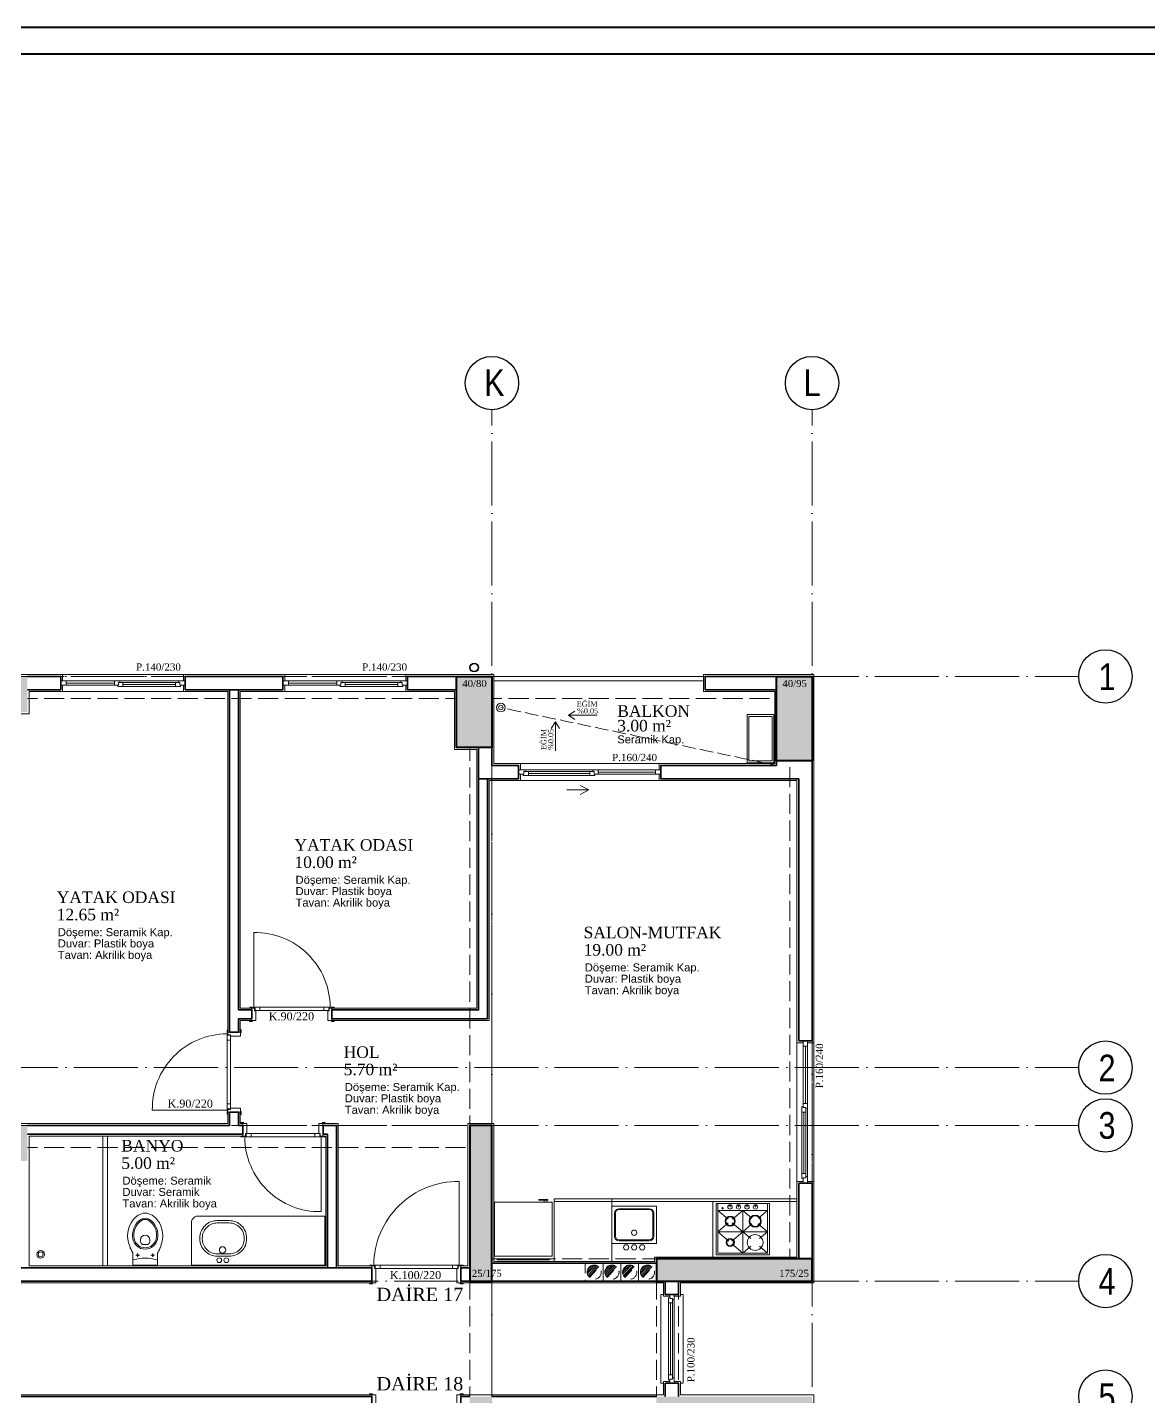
# Model space of a CAD drawing. Header units: millimetres. Extents: x 11587 to 81192, y -36083 to -25300.
# Drawn here: x 35299 to 36560, y -26840 to -25300 of the extents above; entities that cross this region are included whole.
import ezdxf

# ---------------------------------------------------------------- set-up
doc = ezdxf.new("R2010")
doc.units = ezdxf.units.MM
doc.linetypes.add('AKS', pattern=[30, 24, -3, 0, -3])
doc.linetypes.add('IZDUSUM1', pattern=[20, 7.5, -5, 7.5, 0])
for name, color, linetype, lineweight in [('rtm-aks balon', 20, 'Continuous', 25), ('rtm-aks balon yazı', 7, 'Continuous', 20), ('rtm-aks yeni', 7, 'AKS', 20), ('rtm-antet-02', 140, 'Continuous', 40), ('rtm-cam', 141, 'Continuous', 9), ('rtm-duv tugla', 22, 'Continuous', 35), ('rtm-izdusum-üst ince', 8, 'IZDUSUM1', 5), ('rtm-kapı-ahsap', 35, 'Continuous', 13), ('rtm-mhl-yazı-adı', 150, 'Continuous', 30), ('rtm-mhl-yazı-m2', 7, 'Continuous', 20), ('rtm-mhl-yazı-malzeme', 253, 'Continuous', 13), ('rtm-pen-ahsap', 35, 'Continuous', 13), ('rtm-plan katmanı-04', 33, 'Continuous', 25), ('rtm-plan katmanı-05', 205, 'Continuous', 20), ('rtm-plan katmanı-07', 135, 'Continuous', 9), ('rtm-sembol ok', 7, 'Continuous', 20), ('rtm-sıva', 252, 'Continuous', 15), ('rtm-tarama-betonarme', 51, 'Continuous', 15), ('rtm-tas_betonarme', 50, 'Continuous', 40), ('rtm-tefris vitrifiye', 9, 'Continuous', 9)]:
    doc.layers.add(name, color=color, linetype=linetype, lineweight=lineweight)
doc.styles.add('AKSYAZI', font='ARIALN.TTF')
doc.styles.add('ARIAL', font='times.ttf')
doc.styles.get("Standard").update_dxf_attribs({"font": 'arial.ttf'})
doc.styles.add('VAZ-OLCU', font='times.ttf', dxfattribs={"height": 60})

# ---------------------------------------------------------------- blocks, each defined once
blk = doc.blocks.new('K-100')
at = {"layer": 'rtm-kapı-ahsap'}
for p, q in [((-34308.1, -13702.2), (-34307, -13702.2)), ((-34308.1, -13705.4), (-34308.1, -13702.2)), ((-34307, -13705.4), (-34308.1, -13705.4)), ((-34307, -13702.2), (-34307, -13705.4)), ((-34307, -13709.3), (-34307, -13704.8)), ((-34288, -13704.8), (-34307, -13704.8)), ((-34288, -13702.3), (-34288, -13705.4)), ((-34287, -13702.3), (-34288, -13702.3)), ((-34288, -13704.8), (-34288, -13707.8)), ((-34288, -13705.4), (-34287, -13705.4)), ((-34287, -13705.4), (-34287, -13702.3)), ((-34291, -13709.3), (-34307, -13709.3)), ((-34288, -13707.8), (-34291, -13707.8)), ((-34291, -13707.8), (-34291, -13709.3)), ((-34290.8, -13801.3), (-34290.8, -13708.3)), ((-34290.8, -13708.3), (-34287.9, -13708.3)), ((-34287, -13713.9), (-34290.8, -13713.9)), ((-34288, -13706.8), (-34287, -13706.8)), ((-34287.9, -13708.3), (-34287.9, -13706.8)), ((-34287, -13706.8), (-34287, -13802.8)), ((-34287, -13795.6), (-34290.8, -13795.6)), ((-34307, -13804.2), (-34308.1, -13804.2)), ((-34308.1, -13804.2), (-34308.1, -13807.3)), ((-34308.1, -13807.3), (-34307, -13807.3)), ((-34307, -13800.3), (-34307, -13804.8)), ((-34291, -13800.3), (-34307, -13800.3)), ((-34307, -13807.3), (-34307, -13804.2)), ((-34288, -13804.8), (-34307, -13804.8)), ((-34291, -13801.8), (-34291, -13800.3)), ((-34288, -13801.8), (-34291, -13801.8)), ((-34290.8, -13801.3), (-34287.9, -13801.3)), ((-34288, -13804.8), (-34288, -13801.8)), ((-34288, -13802.8), (-34287, -13802.8)), ((-34288, -13807.3), (-34288, -13804.2)), ((-34288, -13804.2), (-34287, -13804.2)), ((-34287, -13807.3), (-34288, -13807.3)), ((-34287.9, -13801.3), (-34287.9, -13802.8)), ((-34193, -13802.8), (-34287, -13802.8)), ((-34287, -13804.2), (-34287, -13807.3))]:
    blk.add_line(p, q, dxfattribs=at)
at = {"layer": 'rtm-kapı-ahsap', "const_width": 0.392}
blk.add_lwpolyline([(-34287.4, -13803.7, -1), (-34287.4, -13803.1, -1)], format="xyb", close=True, dxfattribs=at)
at = {"layer": 'rtm-kapı-ahsap'}
blk.add_arc((-34287.9, -13801.7), 94.9, 359.3332, 89.4605, dxfattribs=at)
blk = doc.blocks.new('rty')
at = {"layer": 'rtm-kapı-ahsap'}
for p, q in [((-58244.9, -62700.3), (-58243.8, -62700.3)), ((-58244.9, -62703.4), (-58244.9, -62700.3)), ((-58243.8, -62703.4), (-58244.9, -62703.4)), ((-58243.8, -62700.3), (-58243.8, -62703.4)), ((-58243.8, -62707.4), (-58243.8, -62702.9)), ((-58229.8, -62702.9), (-58243.8, -62702.9)), ((-58232.8, -62707.4), (-58243.8, -62707.4)), ((-58232.8, -62705.9), (-58232.8, -62707.4)), ((-58229.8, -62705.9), (-58232.8, -62705.9)), ((-58232.6, -62706.4), (-58232.6, -62789.4)), ((-58232.6, -62706.4), (-58229.7, -62706.4)), ((-58229.8, -62700.4), (-58229.8, -62703.4)), ((-58228.8, -62700.4), (-58229.8, -62700.4)), ((-58229.8, -62702.9), (-58229.8, -62705.9)), ((-58229.8, -62703.4), (-58228.8, -62703.4)), ((-58229.8, -62704.9), (-58228.8, -62704.9)), ((-58229.7, -62706.4), (-58229.7, -62704.9)), ((-58228.8, -62703.4), (-58228.8, -62700.4)), ((-58228.8, -62790.9), (-58228.8, -62704.9)), ((-58144.8, -62704.9), (-58228.8, -62704.9)), ((-58228.8, -62712), (-58232.6, -62712)), ((-58228.8, -62783.7), (-58232.6, -62783.7)), ((-58243.8, -62792.3), (-58244.9, -62792.3)), ((-58244.9, -62792.3), (-58244.9, -62795.4)), ((-58244.9, -62795.4), (-58243.8, -62795.4)), ((-58243.8, -62788.4), (-58243.8, -62792.9)), ((-58232.8, -62788.4), (-58243.8, -62788.4)), ((-58243.8, -62795.4), (-58243.8, -62792.3)), ((-58229.8, -62792.9), (-58243.8, -62792.9)), ((-58232.8, -62789.9), (-58232.8, -62788.4)), ((-58229.8, -62789.9), (-58232.8, -62789.9)), ((-58232.6, -62789.4), (-58229.7, -62789.4)), ((-58229.8, -62792.9), (-58229.8, -62789.9)), ((-58229.8, -62790.9), (-58228.8, -62790.9)), ((-58229.8, -62795.4), (-58229.8, -62792.3)), ((-58229.8, -62792.3), (-58228.8, -62792.3)), ((-58228.8, -62795.4), (-58229.8, -62795.4)), ((-58229.7, -62789.4), (-58229.7, -62790.9)), ((-58228.8, -62792.3), (-58228.8, -62795.4))]:
    blk.add_line(p, q, dxfattribs=at)
at = {"layer": 'rtm-kapı-ahsap', "const_width": 0.392}
blk.add_lwpolyline([(-58229.2, -62703.9, 1), (-58229.2, -62704.5, 1)], format="xyb", close=True, dxfattribs=at)
at = {"layer": 'rtm-kapı-ahsap'}
blk.add_arc((-58229.1, -62706.6), 84.3, 270.2011, 1.1472, dxfattribs=at)

msp = doc.modelspace()

# ---------------------------------------------------------------- hatches: boundary and pattern name
at = {"layer": 'rtm-izdusum-üst ince', "ltscale": 1.5}
h = msp.add_hatch(dxfattribs=at)
h.set_pattern_fill('ANSI31', color=256, scale=0.5, angle=180, style=0)
h.set_pattern_definition([(225, (36380.9866, -26689.5514), (1.122532, -1.122532), [])])
edge = h.paths.add_edge_path()
edge.add_arc((35936.59, -26699.55), 8, 47.23741, 227.23741, ccw=False)
edge.add_line((35942.03, -26693.68), (35931.16, -26705.42))
h = msp.add_hatch(dxfattribs=at)
h.set_pattern_fill('ANSI31', color=256, scale=0.5, angle=180, style=0)
h.set_pattern_definition([(225, (36400.9866, -26689.5514), (1.122532, -1.122532), [])])
edge = h.paths.add_edge_path()
edge.add_arc((35956.59, -26699.55), 8, 47.23741, 227.23741, ccw=False)
edge.add_line((35962.03, -26693.68), (35951.16, -26705.42))
h = msp.add_hatch(dxfattribs=at)
h.set_pattern_fill('ANSI31', color=256, scale=0.5, angle=180, style=0)
h.set_pattern_definition([(225, (36420.9866, -26689.5514), (1.122532, -1.122532), [])])
edge = h.paths.add_edge_path()
edge.add_arc((35976.59, -26699.55), 8, 47.23741, 227.23741, ccw=False)
edge.add_line((35982.03, -26693.68), (35971.16, -26705.42))
h = msp.add_hatch(dxfattribs=at)
h.set_pattern_fill('ANSI31', color=256, scale=0.5, angle=180, style=0)
h.set_pattern_definition([(225, (36440.9866, -26689.5514), (1.122532, -1.122532), [])])
edge = h.paths.add_edge_path()
edge.add_arc((35996.59, -26699.55), 8, 47.23741, 227.23741, ccw=False)
edge.add_line((36002.03, -26693.68), (35991.16, -26705.42))
at = {"layer": 'rtm-tarama-betonarme'}
h = msp.add_hatch(dxfattribs=at)
h.set_pattern_fill('ANSI33', color=256, scale=2, style=0)
h.set_pattern_definition([(45, (21039.519, -4888.525), (-8.980256, 8.980256), []), (45, (21048.499, -4888.525), (-8.980256, 8.980256), [6.35, -3.175])])
h.paths.add_polyline_path([(34324.09, -27439.55), (34364.09, -27439.55), (34364.09, -27519.55), (34324.09, -27519.55)])
h.paths.add_polyline_path([(33911.59, -27479.55), (33991.59, -27479.55), (33991.59, -27519.55), (33911.59, -27519.55)])
h.paths.add_polyline_path([(34324.09, -26944.55), (34364.09, -26944.55), (34364.09, -27024.55), (34324.09, -27024.55)])
h.paths.add_polyline_path([(33961.59, -26944.55), (33996.59, -26944.55), (33996.59, -27024.55), (33961.59, -27024.55)])
h.paths.add_polyline_path([(33961.59, -26524.55), (33996.59, -26524.55), (33996.59, -26604.55), (33961.59, -26604.55)])
h.paths.add_polyline_path([(34324.09, -26524.55), (34364.09, -26524.55), (34364.09, -26604.55), (34324.09, -26604.55)])
h.paths.add_polyline_path([(34324.09, -26029.55), (34364.09, -26029.55), (34364.09, -26109.55), (34324.09, -26109.55)])
h.paths.add_polyline_path([(33911.59, -26029.55), (33991.59, -26029.55), (33991.59, -26069.55), (33911.59, -26069.55)])
h.paths.add_polyline_path([(34726.59, -26524.55), (34691.59, -26524.55), (34691.59, -26604.55), (34726.59, -26604.55)])
h.paths.add_polyline_path([(34726.59, -26944.55), (34691.59, -26944.55), (34691.59, -27024.55), (34726.59, -27024.55)])
h.paths.add_polyline_path([(34776.59, -27479.55), (34696.59, -27479.55), (34696.59, -27519.55), (34776.59, -27519.55)])
h.paths.add_polyline_path([(35299.09, -27479.55), (35219.09, -27479.55), (35219.09, -27519.55), (35299.09, -27519.55)])
h.paths.add_polyline_path([(35299.09, -26974.55), (35219.09, -26974.55), (35219.09, -27014.55), (35299.09, -27014.55)])
h.paths.add_polyline_path([(35299.09, -26534.55), (35219.09, -26534.55), (35219.09, -26574.55), (35299.09, -26574.55)])
h.paths.add_polyline_path([(34776.59, -26029.55), (34696.59, -26029.55), (34696.59, -26069.55), (34776.59, -26069.55)])
h.paths.add_polyline_path([(35299.09, -26029.55), (35219.09, -26029.55), (35219.09, -26069.55), (35299.09, -26069.55)])
h.paths.add_polyline_path([(35821.59, -26839.55), (35796.59, -26839.55), (35796.59, -27014.55), (35821.59, -27014.55)])
h.paths.add_polyline_path([(35821.59, -26534.55), (35796.59, -26534.55), (35796.59, -26709.55), (35821.59, -26709.55)])
h.paths.add_polyline_path([(36181.59, -26839.55), (36006.59, -26839.55), (36006.59, -26864.55), (36181.59, -26864.55)])
h.paths.add_polyline_path([(36181.59, -26684.55), (36006.59, -26684.55), (36006.59, -26709.55), (36181.59, -26709.55)])
h.paths.add_polyline_path([(35821.59, -26109.55), (35781.59, -26109.55), (35781.59, -26029.55), (35821.59, -26029.55)])
h.paths.add_polyline_path([(36181.59, -26124.55), (36141.59, -26124.55), (36141.59, -26029.55), (36181.59, -26029.55)])
h.paths.add_polyline_path([(35821.59, -27439.55), (35781.59, -27439.55), (35781.59, -27519.55), (35821.59, -27519.55)])
h.paths.add_polyline_path([(36181.59, -27424.55), (36141.59, -27424.55), (36141.59, -27519.55), (36181.59, -27519.55)])
h.paths.add_polyline_path([(33421.59, -27439.55), (33461.59, -27439.55), (33461.59, -27519.55), (33421.59, -27519.55)])
h.paths.add_polyline_path([(33131.59, -27439.55), (33171.59, -27439.55), (33171.59, -27519.55), (33131.59, -27519.55)])
h.paths.add_polyline_path([(33421.59, -26029.55), (33501.59, -26029.55), (33501.59, -26069.55), (33421.59, -26069.55)])
h.paths.add_polyline_path([(33091.59, -26029.55), (33171.59, -26029.55), (33171.59, -26069.55), (33091.59, -26069.55)])
h.paths.add_polyline_path([(32781.59, -26524.55), (32816.59, -26524.55), (32816.59, -26604.55), (32781.59, -26604.55)])
h.paths.add_polyline_path([(32781.59, -26944.55), (32816.59, -26944.55), (32816.59, -27024.55), (32781.59, -27024.55)])
h.paths.add_polyline_path([(32731.59, -27479.55), (32811.59, -27479.55), (32811.59, -27519.55), (32731.59, -27519.55)])
h.paths.add_polyline_path([(32209.09, -27479.55), (32289.09, -27479.55), (32289.09, -27519.55), (32209.09, -27519.55)])
h.paths.add_polyline_path([(32209.09, -26974.55), (32289.09, -26974.55), (32289.09, -27014.55), (32209.09, -27014.55)])
h.paths.add_polyline_path([(32209.09, -26534.55), (32289.09, -26534.55), (32289.09, -26574.55), (32209.09, -26574.55)])
h.paths.add_polyline_path([(32731.59, -26029.55), (32811.59, -26029.55), (32811.59, -26069.55), (32731.59, -26069.55)])
h.paths.add_polyline_path([(32209.09, -26029.55), (32289.09, -26029.55), (32289.09, -26069.55), (32209.09, -26069.55)])
h.paths.add_polyline_path([(31686.59, -26839.55), (31711.59, -26839.55), (31711.59, -27014.55), (31686.59, -27014.55)])
h.paths.add_polyline_path([(31686.59, -26534.55), (31711.59, -26534.55), (31711.59, -26709.55), (31686.59, -26709.55)])
h.paths.add_polyline_path([(31326.59, -26839.55), (31501.59, -26839.55), (31501.59, -26864.55), (31326.59, -26864.55)])
h.paths.add_polyline_path([(31326.59, -26684.55), (31501.59, -26684.55), (31501.59, -26709.55), (31326.59, -26709.55)])
h.paths.add_polyline_path([(31686.59, -26109.55), (31726.59, -26109.55), (31726.59, -26029.55), (31686.59, -26029.55)])
h.paths.add_polyline_path([(31326.59, -26124.55), (31366.59, -26124.55), (31366.59, -26029.55), (31326.59, -26029.55)])
h.paths.add_polyline_path([(31686.59, -27439.55), (31726.59, -27439.55), (31726.59, -27519.55), (31686.59, -27519.55)])
h.paths.add_polyline_path([(31326.59, -27424.55), (31366.59, -27424.55), (31366.59, -27519.55), (31326.59, -27519.55)])

# ---------------------------------------------------------------- linework, layer by layer
at = {"layer": 'rtm-aks balon'}
for centre in [(35821.59, -25699.55), (36181.59, -25699.55), (36511.59, -26029.55), (36511.59, -26469.55), (36511.59, -26534.55), (36511.59, -26709.55), (36511.59, -26839.55)]:
    msp.add_circle(centre, 30, dxfattribs=at)
at = {"layer": 'rtm-aks yeni', "ltscale": 3}
for p, q in [((35821.59, -27819.55), (35821.59, -25729.55)), ((36181.59, -27819.55), (36181.59, -25729.55)), ((31026.59, -26029.55), (36481.59, -26029.55)), ((31026.59, -26469.55), (36481.59, -26469.55)), ((31026.59, -26534.55), (36481.59, -26534.55)), ((31026.59, -26709.55), (36481.59, -26709.55))]:
    msp.add_line(p, q, dxfattribs=at)
at = {"layer": 'rtm-antet-02'}
msp.add_lwpolyline([(30726.59, -25299.55), (30726.59, -28299.55), (36726.59, -28299.55), (36726.59, -25299.55), (30726.59, -25299.55)], dxfattribs=at)
msp.add_lwpolyline([(30756.59, -25329.55), (30756.59, -28269.55), (36696.59, -28269.55), (36696.59, -25329.55)], close=True, dxfattribs=at)
at = {"layer": 'rtm-cam'}
for p, q in [((35397.09, -26037.05), (35342.59, -26037.05)), ((35465.59, -26038.8), (35406.59, -26038.8)), ((35647.09, -26037.05), (35592.59, -26037.05)), ((35715.59, -26038.8), (35656.59, -26038.8)), ((35862.59, -26138.8), (35931.59, -26138.8)), ((35941.09, -26137.05), (36005.59, -26137.05)), ((36174.09, -26510.05), (36174.09, -26445.55)), ((36172.34, -26588.55), (36172.34, -26519.55)), ((36022.34, -26815.05), (36022.34, -26734.05)), ((36022.34, -26815.05), (36022.34, -26734.05))]:
    msp.add_line(p, q, dxfattribs=at)
at = {"layer": 'rtm-duv tugla'}
for points in [[(35299.09, -26029.55), (35336.59, -26029.55), (35336.59, -26044.55), (35299.09, -26044.55)], [(35781.59, -26044.55), (35726.59, -26044.55), (35726.59, -26029.55), (35781.59, -26029.55)], [(35726.59, -26044.55), (35726.59, -26029.55)], [(36141.59, -26029.55), (36061.59, -26029.55), (36061.59, -26044.55), (36141.59, -26044.55)], [(35536.59, -26044.55), (35536.59, -26404.55), (35551.59, -26404.55), (35551.59, -26414.55), (35536.59, -26414.55), (35536.59, -26429.55), (35526.59, -26429.55), (35526.59, -26044.55)], [(35821.59, -26109.55), (35821.59, -26129.55), (35851.59, -26129.55), (35851.59, -26144.55), (35806.59, -26144.55), (35806.59, -26109.55)], [(36141.59, -26124.55), (36141.59, -26129.55), (36011.59, -26129.55), (36011.59, -26144.55), (36166.59, -26144.55), (36166.59, -26439.55)], [(36181.59, -26124.55), (36181.59, -26439.55)], [(35806.59, -26144.55), (35806.59, -26404.55), (35641.59, -26404.55), (35641.59, -26414.55), (35816.59, -26414.55), (35816.59, -26144.55)], [(36181.59, -26439.55), (36166.59, -26439.55)], [(35299.09, -26534.55), (35526.59, -26534.55), (35526.59, -26519.55), (35536.59, -26519.55), (35536.59, -26534.55), (35541.59, -26534.55), (35541.59, -26544.55), (35299.09, -26544.55)], [(35636.59, -26694.55), (35636.59, -26544.55), (35631.59, -26544.55), (35631.59, -26534.55), (35646.59, -26534.55), (35646.59, -26694.55)], [(36181.59, -26599.55), (36166.59, -26599.55)], [(36166.59, -26599.55), (36166.59, -26684.55)], [(36181.59, -26599.55), (36181.59, -26684.55)], [(35686.59, -26694.55), (34831.59, -26694.55)], [(35686.59, -26694.55), (35686.59, -26709.55)], [(35796.59, -26694.55), (35786.59, -26694.55)], [(35786.59, -26694.55), (35786.59, -26709.55)], [(36006.59, -26689.55), (35821.59, -26689.55)], [(35686.59, -26709.55), (34831.59, -26709.55)], [(35796.59, -26709.55), (35786.59, -26709.55)], [(36006.59, -26709.55), (35821.59, -26709.55)], [(36016.59, -26709.55), (36016.59, -26724.55), (36031.59, -26724.55), (36031.59, -26709.55)], [(36016.59, -26709.55), (36016.59, -26724.55), (36031.59, -26724.55), (36031.59, -26709.55)], [(36016.59, -26839.55), (36016.59, -26824.55), (36031.59, -26824.55), (36031.59, -26839.55)], [(36016.59, -26839.55), (36016.59, -26824.55), (36031.59, -26824.55), (36031.59, -26839.55)], [(35686.59, -26839.55), (34831.59, -26839.55)], [(35686.59, -26854.55), (35686.59, -26839.55)], [(35796.59, -26839.55), (35786.59, -26839.55)], [(35786.59, -26854.55), (35786.59, -26839.55)], [(36006.59, -26839.55), (35821.59, -26839.55)]]:
    msp.add_lwpolyline(points, dxfattribs=at)
msp.add_lwpolyline([(35476.59, -26044.55), (35476.59, -26029.55), (35586.59, -26029.55), (35586.59, -26044.55)], close=True, dxfattribs=at)
at = {"layer": 'rtm-izdusum-üst ince', "ltscale": 1.5}
for points in [[(35299.09, -26029.55), (35781.59, -26029.55)], [(35821.59, -26029.55), (36141.59, -26029.55)], [(35299.09, -26054.55), (35781.59, -26054.55)], [(35821.59, -26054.55), (36141.59, -26054.55)], [(35796.59, -26534.55), (35796.59, -26109.55)], [(35821.59, -26534.55), (35821.59, -26109.55)], [(36156.59, -26684.55), (36156.59, -26124.55)], [(36181.59, -26684.55), (36181.59, -26124.55)], [(35299.09, -26534.55), (35796.59, -26534.55)], [(35299.09, -26559.55), (35796.59, -26559.55)], [(35821.59, -26684.55), (36006.59, -26684.55)], [(35926.59, -26689.55), (35926.59, -26709.55), (35946.59, -26709.55), (35946.59, -26689.55), (35926.59, -26689.55)], [(35931.16, -26705.42), (35942.03, -26693.68)], [(35946.59, -26689.55), (35946.59, -26709.55), (35966.59, -26709.55), (35966.59, -26689.55), (35946.59, -26689.55)], [(35951.16, -26705.42), (35962.03, -26693.68)], [(35966.59, -26689.55), (35966.59, -26709.55), (35986.59, -26709.55), (35986.59, -26689.55), (35966.59, -26689.55)], [(35971.16, -26705.42), (35982.03, -26693.68)], [(35986.59, -26689.55), (35986.59, -26709.55), (36006.59, -26709.55), (36006.59, -26689.55), (35986.59, -26689.55)], [(35991.16, -26705.42), (36002.03, -26693.68)], [(35796.59, -26839.55), (35796.59, -26709.55)], [(35821.59, -26709.55), (36006.59, -26709.55)], [(35821.59, -26839.55), (35821.59, -26709.55)], [(36006.59, -26839.55), (36006.59, -26709.55)], [(36031.59, -26839.55), (36031.59, -26709.55)], [(35821.59, -26839.55), (36006.59, -26839.55)]]:
    msp.add_lwpolyline(points, dxfattribs=at)
at = {"layer": 'rtm-izdusum-üst ince'}
msp.add_lwpolyline([(36141.59, -26129.55), (35831.59, -26064.55)], dxfattribs=at)
at = {"layer": 'rtm-izdusum-üst ince', "ltscale": 1.5}
for centre in [(35936.59, -26699.55), (35956.59, -26699.55), (35976.59, -26699.55), (35996.59, -26699.55)]:
    msp.add_circle(centre, 8, dxfattribs=at)
at = {"layer": 'rtm-pen-ahsap'}
for p, q in [((35395.59, -26034.55), (35336.59, -26034.55)), ((35336.59, -26039.55), (35342.59, -26039.55)), ((35347.59, -26039.55), (35341.96, -26039.55)), ((35342.59, -26034.55), (35342.59, -26039.55)), ((35347.59, -26039.55), (35397.09, -26039.55)), ((35395.59, -26034.55), (35403.09, -26034.55)), ((35397.09, -26034.55), (35397.09, -26039.55)), ((35401.59, -26039.55), (35397.09, -26039.55)), ((35400.96, -26041.05), (35406.59, -26041.05)), ((35401.59, -26036.55), (35406.59, -26036.55)), ((35401.59, -26036.55), (35401.59, -26039.55)), ((35403.09, -26036.55), (35403.09, -26034.55)), ((35406.59, -26036.55), (35465.59, -26036.55)), ((35406.59, -26036.55), (35406.59, -26041.05)), ((35406.59, -26041.05), (35465.59, -26041.05)), ((35470.59, -26036.55), (35465.59, -26036.55)), ((35465.59, -26036.55), (35465.59, -26041.05)), ((35471.23, -26041.05), (35465.59, -26041.05)), ((35469.09, -26034.55), (35469.09, -26036.55)), ((35469.09, -26034.55), (35476.59, -26034.55)), ((35470.59, -26036.55), (35470.59, -26039.55)), ((35476.59, -26039.55), (35470.59, -26039.55)), ((35645.59, -26034.55), (35586.59, -26034.55)), ((35586.59, -26039.55), (35592.59, -26039.55)), ((35597.59, -26039.55), (35591.96, -26039.55)), ((35592.59, -26034.55), (35592.59, -26039.55)), ((35597.59, -26039.55), (35647.09, -26039.55)), ((35645.59, -26034.55), (35653.09, -26034.55)), ((35647.09, -26034.55), (35647.09, -26039.55)), ((35651.59, -26039.55), (35647.09, -26039.55)), ((35650.96, -26041.05), (35656.59, -26041.05)), ((35651.59, -26036.55), (35656.59, -26036.55)), ((35651.59, -26036.55), (35651.59, -26039.55)), ((35653.09, -26036.55), (35653.09, -26034.55)), ((35656.59, -26036.55), (35715.59, -26036.55)), ((35656.59, -26036.55), (35656.59, -26041.05)), ((35656.59, -26041.05), (35715.59, -26041.05)), ((35720.59, -26036.55), (35715.59, -26036.55)), ((35715.59, -26036.55), (35715.59, -26041.05)), ((35721.23, -26041.05), (35715.59, -26041.05)), ((35719.09, -26034.55), (35719.09, -26036.55)), ((35719.09, -26034.55), (35726.59, -26034.55)), ((35720.59, -26036.55), (35720.59, -26039.55)), ((35726.59, -26039.55), (35720.59, -26039.55)), ((35859.09, -26134.55), (35851.59, -26134.55)), ((35851.59, -26139.55), (35857.59, -26139.55)), ((35856.96, -26141.05), (35862.59, -26141.05)), ((35857.59, -26136.55), (35862.59, -26136.55)), ((35857.59, -26136.55), (35857.59, -26139.55)), ((35859.09, -26134.55), (35859.09, -26136.55)), ((35931.59, -26136.55), (35862.59, -26136.55)), ((35862.59, -26136.55), (35862.59, -26141.05)), ((35931.59, -26141.05), (35862.59, -26141.05)), ((35936.59, -26136.55), (35931.59, -26136.55)), ((35931.59, -26136.55), (35931.59, -26141.05)), ((35937.23, -26141.05), (35931.59, -26141.05)), ((35942.59, -26134.55), (35935.09, -26134.55)), ((35935.09, -26136.55), (35935.09, -26134.55)), ((35936.59, -26136.55), (35936.59, -26139.55)), ((35936.59, -26139.55), (35941.09, -26139.55)), ((35941.09, -26134.55), (35941.09, -26139.55)), ((36000.59, -26139.55), (35941.09, -26139.55)), ((35942.59, -26134.55), (36011.59, -26134.55)), ((36000.59, -26139.55), (36006.23, -26139.55)), ((36005.59, -26134.55), (36005.59, -26139.55)), ((36011.59, -26139.55), (36005.59, -26139.55)), ((36171.59, -26439.55), (36171.59, -26445.55)), ((36176.59, -26508.55), (36176.59, -26439.55)), ((36171.59, -26450.55), (36171.59, -26444.92)), ((36176.59, -26445.55), (36171.59, -26445.55)), ((36171.59, -26450.55), (36171.59, -26510.05)), ((36170.09, -26513.92), (36170.09, -26519.55)), ((36171.59, -26514.55), (36171.59, -26510.05)), ((36176.59, -26510.05), (36171.59, -26510.05)), ((36174.59, -26514.55), (36171.59, -26514.55)), ((36174.59, -26514.55), (36174.59, -26519.55)), ((36174.59, -26516.05), (36176.59, -26516.05)), ((36176.59, -26508.55), (36176.59, -26516.05)), ((36170.09, -26519.55), (36170.09, -26588.55)), ((36174.59, -26519.55), (36170.09, -26519.55)), ((36174.59, -26519.55), (36174.59, -26588.55)), ((36170.09, -26594.18), (36170.09, -26588.55)), ((36174.59, -26588.55), (36170.09, -26588.55)), ((36171.59, -26599.55), (36171.59, -26593.55)), ((36174.59, -26593.55), (36171.59, -26593.55)), ((36174.59, -26593.55), (36174.59, -26588.55)), ((36176.59, -26592.05), (36174.59, -26592.05)), ((36176.59, -26592.05), (36176.59, -26599.55)), ((36020.09, -26728.42), (36020.09, -26734.05)), ((36020.09, -26728.42), (36020.09, -26734.05)), ((36020.09, -26734.05), (36020.09, -26815.05)), ((36024.59, -26734.05), (36020.09, -26734.05)), ((36020.09, -26734.05), (36020.09, -26815.05)), ((36024.59, -26734.05), (36020.09, -26734.05)), ((36021.59, -26729.05), (36021.59, -26724.55)), ((36026.59, -26724.55), (36021.59, -26724.55)), ((36021.59, -26729.05), (36021.59, -26724.55)), ((36026.59, -26724.55), (36021.59, -26724.55)), ((36024.59, -26729.05), (36021.59, -26729.05)), ((36024.59, -26729.05), (36021.59, -26729.05)), ((36024.59, -26729.05), (36024.59, -26734.05)), ((36024.59, -26729.05), (36024.59, -26734.05)), ((36024.59, -26730.55), (36026.59, -26730.55)), ((36024.59, -26730.55), (36026.59, -26730.55)), ((36024.59, -26734.05), (36024.59, -26815.05)), ((36024.59, -26734.05), (36024.59, -26815.05)), ((36026.59, -26724.55), (36026.59, -26730.55)), ((36026.59, -26724.55), (36026.59, -26730.55)), ((36020.09, -26820.68), (36020.09, -26815.05)), ((36024.59, -26815.05), (36020.09, -26815.05)), ((36020.09, -26820.68), (36020.09, -26815.05)), ((36024.59, -26815.05), (36020.09, -26815.05)), ((36024.59, -26820.05), (36021.59, -26820.05)), ((36024.59, -26820.05), (36021.59, -26820.05)), ((36024.59, -26820.05), (36024.59, -26815.05)), ((36024.59, -26820.05), (36024.59, -26815.05)), ((36026.59, -26818.55), (36024.59, -26818.55)), ((36026.59, -26818.55), (36024.59, -26818.55))]:
    msp.add_line(p, q, dxfattribs=at)
for points in [[(35400.96, -26041.05), (35400.09, -26039.55)], [(35471.23, -26041.05), (35472.1, -26039.55)], [(35650.96, -26041.05), (35650.09, -26039.55)], [(35721.23, -26041.05), (35722.1, -26039.55)], [(35856.96, -26141.05), (35856.09, -26139.55)], [(35937.23, -26141.05), (35938.1, -26139.55)], [(36170.09, -26513.92), (36171.59, -26513.05)], [(36170.09, -26594.18), (36171.59, -26595.05)], [(36020.09, -26728.42), (36021.59, -26727.55)], [(36020.09, -26728.42), (36021.59, -26727.55)], [(36020.09, -26820.68), (36021.59, -26821.55)], [(36020.09, -26820.68), (36021.59, -26821.55)], [(36026.59, -26818.55), (36026.59, -26824.55), (36021.59, -26824.55), (36021.59, -26820.05)], [(36026.59, -26818.55), (36026.59, -26824.55), (36021.59, -26824.55), (36021.59, -26820.05)]]:
    msp.add_lwpolyline(points, dxfattribs=at)
at = {"layer": 'rtm-plan katmanı-04'}
for radius in [5, 4.5]:
    msp.add_circle((35801.59, -26019.55), radius, dxfattribs=at)
at = {"layer": 'rtm-plan katmanı-05', "ltscale": 0.6}
for points in [[(35338.59, -26027.55), (35474.59, -26027.55)], [(35588.59, -26027.55), (35724.59, -26027.55)], [(35338.59, -26046.55), (35474.59, -26046.55)], [(35588.59, -26046.55), (35724.59, -26046.55)], [(36009.59, -26127.55), (35853.59, -26127.55)], [(36009.59, -26146.55), (35853.59, -26146.55)], [(36164.59, -26441.55), (36164.59, -26597.55)], [(36183.59, -26441.55), (36183.59, -26597.55)]]:
    msp.add_lwpolyline(points, dxfattribs=at)
at = {"layer": 'rtm-plan katmanı-05'}
for points in [[(35824.59, -26029.55), (36058.59, -26029.55)], [(35824.59, -26034.55), (36058.59, -26034.55)], [(36014.59, -26724.55), (36011.59, -26724.55), (36011.59, -26824.55), (36014.59, -26824.55)], [(36014.59, -26724.55), (36011.59, -26724.55), (36011.59, -26824.55), (36014.59, -26824.55)], [(36033.59, -26724.55), (36036.59, -26724.55), (36036.59, -26824.55), (36033.59, -26824.55)], [(36033.59, -26724.55), (36036.59, -26724.55), (36036.59, -26824.55), (36033.59, -26824.55)]]:
    msp.add_lwpolyline(points, dxfattribs=at)
for radius in [5, 2.5]:
    msp.add_circle((35831.59, -26064.55), radius, dxfattribs=at)
at = {"layer": 'rtm-plan katmanı-07'}
for points in [[(35403.09, -26034.55), (35469.09, -26034.55)], [(35653.09, -26034.55), (35719.09, -26034.55)], [(35935.09, -26134.55), (35859.09, -26134.55)], [(36176.59, -26516.05), (36176.59, -26592.05)], [(36026.59, -26730.55), (36026.59, -26818.55)], [(36026.59, -26730.55), (36026.59, -26818.55)]]:
    msp.add_lwpolyline(points, dxfattribs=at)
at = {"layer": 'rtm-sembol ok'}
for points in [[(35907.54, -26073.17), (35914.94, -26068.5)], [(35893.02, -26080.78), (35888.36, -26088.18)], [(35893.02, -26113.1), (35893.02, -26080.78)], [(35893.02, -26080.78), (35897.69, -26088.18)], [(35939.87, -26073.17), (35907.54, -26073.17)], [(35907.54, -26073.17), (35914.94, -26077.84)], [(35905.75, -26157.24), (35930.75, -26157.24)], [(35930.75, -26157.24), (35920.75, -26152.24)], [(35930.75, -26157.24), (35920.75, -26162.24)]]:
    msp.add_lwpolyline(points, dxfattribs=at)
at = {"layer": 'rtm-sıva'}
for points in [[(35338.59, -26034.55), (35338.59, -26027.55), (35179.59, -26027.55), (35179.59, -26034.55)], [(35524.59, -26519.55), (35524.59, -26532.55), (35268.59, -26532.55), (35268.59, -26071.55), (35301.09, -26071.55), (35301.09, -26046.55), (35338.59, -26046.55), (35338.59, -26039.55)], [(35474.59, -26034.55), (35474.59, -26027.55), (35588.59, -26027.55), (35588.59, -26034.55)], [(35474.59, -26034.55), (35474.59, -26027.55), (35588.59, -26027.55), (35588.59, -26034.55)], [(35474.59, -26039.55), (35474.59, -26046.55), (35524.59, -26046.55), (35524.59, -26429.55)], [(35551.59, -26402.55), (35538.59, -26402.55), (35538.59, -26046.55), (35588.59, -26046.55), (35588.59, -26039.55)], [(35724.59, -26039.55), (35724.59, -26046.55), (35779.59, -26046.55), (35779.59, -26111.55), (35804.59, -26111.55), (35804.59, -26402.55), (35641.59, -26402.55)], [(35724.59, -26034.55), (35724.59, -26027.55), (35823.59, -26027.55), (35823.59, -26127.55), (35853.59, -26127.55), (35853.59, -26134.55)], [(36009.59, -26134.55), (36009.59, -26127.55), (36139.59, -26127.55), (36139.59, -26046.55), (36059.59, -26046.55), (36059.59, -26027.55), (36183.59, -26027.55), (36183.59, -26441.55)], [(35641.59, -26416.55), (35818.59, -26416.55), (35818.59, -26146.55), (35853.59, -26146.55), (35853.59, -26139.55)], [(36009.59, -26139.55), (36009.59, -26146.55), (36164.59, -26146.55), (36164.59, -26441.55)], [(35538.59, -26429.55), (35538.59, -26416.55), (35551.59, -26416.55)], [(36171.59, -26441.55), (36164.59, -26441.55)], [(36183.59, -26441.55), (36176.59, -26441.55)], [(35538.59, -26519.55), (35538.59, -26532.55), (35541.59, -26532.55)], [(35686.59, -26692.55), (35648.59, -26692.55), (35648.59, -26532.55), (35631.59, -26532.55)], [(36164.59, -26597.55), (36164.59, -26682.55), (36004.59, -26682.55), (36004.59, -26687.55), (35823.59, -26687.55), (35823.59, -26532.55), (35794.59, -26532.55), (35794.59, -26692.55), (35786.59, -26692.55)], [(35631.59, -26546.55), (35634.59, -26546.55), (35634.59, -26692.55), (35301.09, -26692.55), (35301.09, -26546.55), (35541.59, -26546.55)], [(36183.59, -26597.55), (36183.59, -26711.55), (36033.59, -26711.55), (36033.59, -26726.55), (36026.59, -26726.55)], [(36171.59, -26597.55), (36164.59, -26597.55)], [(36183.59, -26597.55), (36176.59, -26597.55)], [(34831.59, -26711.55), (35686.59, -26711.55)], [(35786.59, -26711.55), (36014.59, -26711.55), (36014.59, -26726.55), (36021.59, -26726.55)], [(36021.59, -26822.55), (36014.59, -26822.55), (36014.59, -26837.55), (35786.59, -26837.55)], [(36183.59, -26951.55), (36183.59, -26837.55), (36033.59, -26837.55), (36033.59, -26822.55), (36026.59, -26822.55)], [(34831.59, -26837.55), (35686.59, -26837.55)]]:
    msp.add_lwpolyline(points, dxfattribs=at)
at = {"layer": 'rtm-tas_betonarme'}
for points in [[(35821.59, -26109.55), (35781.59, -26109.55), (35781.59, -26029.55), (35821.59, -26029.55)], [(36181.59, -26124.55), (36141.59, -26124.55), (36141.59, -26029.55), (36181.59, -26029.55)], [(35821.59, -26534.55), (35796.59, -26534.55), (35796.59, -26709.55), (35821.59, -26709.55)], [(36181.59, -26684.55), (36006.59, -26684.55), (36006.59, -26709.55), (36181.59, -26709.55)]]:
    msp.add_lwpolyline(points, close=True, dxfattribs=at)
at = {"layer": 'rtm-tefris vitrifiye'}
for p, q in [((35824.5, -26620.7), (35824.5, -26681.7)), ((35874.5, -26617.7), (35884.5, -26617.7)), ((35874.5, -26618.7), (35874.5, -26617.7)), ((35884.5, -26618.7), (35874.5, -26618.7)), ((35880.5, -26620.7), (35880.5, -26618.7)), ((35883.5, -26620.7), (35883.5, -26618.7)), ((35884.5, -26617.7), (35884.5, -26618.7)), ((35889.5, -26681.7), (35889.5, -26620.7)), ((35891.59, -26617.21), (36164.59, -26617.21)), ((35956.59, -26625.21), (35956.59, -26667.21)), ((36006.59, -26625.21), (35956.59, -26625.21)), ((36006.59, -26625.21), (36006.59, -26667.21)), ((36073.62, -26680.21), (36073.62, -26622.21)), ((36073.62, -26622.21), (36133.62, -26622.21)), ((36075.62, -26678.21), (36075.62, -26622.21)), ((36089.04, -26626.19), (36089.04, -26623.72)), ((36089.58, -26626.19), (36089.04, -26626.19)), ((36089.58, -26623.72), (36089.58, -26626.19)), ((36098.63, -26626.19), (36098.63, -26623.72)), ((36099.17, -26626.19), (36098.63, -26626.19)), ((36099.17, -26623.72), (36099.17, -26626.19)), ((36108.21, -26626.19), (36108.21, -26623.72)), ((36108.75, -26626.19), (36108.21, -26626.19)), ((36108.75, -26623.72), (36108.75, -26626.19)), ((36117.8, -26626.19), (36117.8, -26623.72)), ((36118.34, -26626.19), (36117.8, -26626.19)), ((36118.34, -26623.72), (36118.34, -26626.19)), ((36131.62, -26630.21), (36131.62, -26622.21)), ((35959.59, -26633.21), (35959.59, -26659.21)), ((35960.59, -26633.21), (35960.59, -26659.21)), ((35998.59, -26628.21), (35964.59, -26628.21)), ((35998.59, -26629.21), (35964.59, -26629.21)), ((36002.59, -26633.21), (36002.59, -26659.21)), ((36003.59, -26633.21), (36003.59, -26659.21)), ((36087.14, -26640.09), (36075.62, -26630.21)), ((36075.62, -26630.21), (36131.62, -26630.21)), ((36092.25, -26639.95), (36103.62, -26630.21)), ((36113.91, -26639.03), (36103.62, -26630.21)), ((36103.62, -26678.21), (36103.62, -26630.21)), ((36121.4, -26638.97), (36131.62, -26630.21)), ((36131.62, -26678.21), (36131.62, -26630.21)), ((36075.62, -26654.21), (36087.31, -26644.19)), ((36088.03, -26664.85), (36075.62, -26654.21)), ((36075.62, -26654.21), (36131.62, -26654.21)), ((36103.62, -26654.21), (36091.39, -26664.69)), ((36103.62, -26654.21), (36091.92, -26644.18)), ((36103.62, -26654.21), (36114.08, -26645.25)), ((36112.59, -26661.89), (36103.62, -26654.21)), ((36131.62, -26654.21), (36121, -26645.1)), ((36131.62, -26654.21), (36122.65, -26661.89)), ((35433.76, -26668.45), (35429.43, -26668.45)), ((35956.59, -26667.21), (36006.59, -26667.21)), ((35964.59, -26663.21), (35998.59, -26663.21)), ((35964.59, -26664.21), (35998.59, -26664.21)), ((36091.43, -26667.76), (36103.62, -26678.21)), ((36103.62, -26678.21), (36112.59, -26670.52)), ((36122.65, -26670.52), (36131.62, -26678.21)), ((35417.85, -26678.96), (35417.85, -26691.55)), ((35421.23, -26680.55), (35425.14, -26680.55)), ((35423.07, -26682.43), (35423.07, -26678.72)), ((35441.96, -26680.55), (35438.05, -26680.55)), ((35440.12, -26682.43), (35440.12, -26678.72)), ((35445.34, -26678.96), (35445.34, -26691.55)), ((35824.5, -26681.7), (35889.5, -26681.7)), ((35827.5, -26684.7), (35886.5, -26684.7)), ((35827.5, -26685.7), (35827.5, -26684.7)), ((35886.5, -26685.7), (35827.5, -26685.7)), ((35886.5, -26684.7), (35886.5, -26685.7)), ((36073.62, -26680.21), (36133.62, -26680.21)), ((36075.62, -26678.21), (36131.62, -26678.21)), ((35417.85, -26691.55), (35445.34, -26691.55))]:
    msp.add_line(p, q, dxfattribs=at)
for points in [[(36138.59, -26072.55), (36108.59, -26072.55), (36108.59, -26126.55), (36138.59, -26126.55)], [(36136.59, -26074.55), (36110.59, -26074.55), (36110.59, -26124.55), (36136.59, -26124.55)]]:
    msp.add_lwpolyline(points, close=True, dxfattribs=at)
for points in [[(35384.09, -26691.55), (35384.09, -26547.55)], [(35389.09, -26691.55), (35389.09, -26547.55)], [(35889.5, -26620.7), (35824.5, -26620.7)], [(35891.59, -26617.21), (35891.59, -26687.55)], [(35891.59, -26620.21), (36164.59, -26620.21)], [(35956.59, -26617.21), (35956.59, -26687.55)], [(36070.21, -26684.55), (36070.21, -26620.21)], [(36133.62, -26680.21), (36133.62, -26622.21)]]:
    msp.add_lwpolyline(points, dxfattribs=at)
for points in [[(35633.59, -26636.55), (35489.18, -26636.55, 0.2032744), (35483.59, -26642.13), (35483.59, -26691.55), (35633.59, -26691.55), (35633.59, -26636.55)], [(35493.13, -26661.19), (35493.13, -26662.08, 0.4142136), (35512.73, -26681.68), (35526.12, -26681.68, 0.4142136), (35545.72, -26662.08), (35545.72, -26661.19, 0.4142136), (35526.12, -26641.58), (35512.73, -26641.58, 0.4142136)], [(35495.8, -26661.19), (35495.8, -26662.08, 0.4142136), (35512.73, -26679.01), (35526.12, -26679.01, 0.4142136), (35543.05, -26662.08), (35543.05, -26661.19, 0.4142136), (35526.12, -26644.26), (35512.73, -26644.26, 0.4142136)]]:
    msp.add_lwpolyline(points, format="xyb", close=True, dxfattribs=at)
for centre, radius in [((36089.31, -26626.21), 2.5), ((36098.9, -26626.21), 2.5), ((36108.48, -26626.21), 2.5), ((36118.07, -26626.21), 2.5), ((36081.04, -26627.78), 0.75), ((36089.62, -26642.21), 5.63), ((36089.62, -26642.21), 4.84), ((36117.62, -26642.21), 6.84), ((36117.62, -26642.21), 6.05), ((35981.59, -26655.21), 3), ((36117.62, -26666.21), 8.84), ((35518.59, -26674.55), 3.56), ((35972.59, -26671.71), 3), ((35981.59, -26671.71), 3), ((35990.59, -26671.71), 3), ((36089.62, -26666.21), 4.63), ((36089.62, -26666.21), 3.84), ((35314.09, -26679.55), 4.25), ((35314.09, -26679.55), 2.75), ((35423.07, -26680.55), 0.825), ((35440.12, -26680.55), 0.825), ((35514.86, -26686.13), 2.67), ((35522.87, -26686.13), 2.67)]:
    msp.add_circle(centre, radius, dxfattribs=at)
for centre, radius, start, end in [((35439.29, -26658.17), 27.5, 124.90445, 189.49177), ((35439.29, -26658.17), 22, 125.18852, 191.4306), ((35439.29, -26658.17), 20.57, 125.18852, 191.4306), ((35431.59, -26648.1), 14.85, 57.23949, 122.76051), ((35431.59, -26648.1), 9.35, 57.83251, 122.16753), ((35431.59, -26648.1), 7.92, 57.83251, 122.16753), ((35423.89, -26658.17), 20.57, 348.5694, 54.81148), ((35423.89, -26658.17), 22, 348.5694, 54.81148), ((35423.89, -26658.17), 27.5, 350.50823, 55.09555), ((35964.59, -26633.21), 5, 90, 180), ((35964.59, -26633.21), 4, 90, 180), ((35998.59, -26633.21), 5, 0, 90), ((35998.59, -26633.21), 4, 0, 90), ((35455.63, -26655.8), 44, 188.76392, 210.09462), ((35431.67, -26659.32), 14.3, 192.81214, 269.7338), ((35431.67, -26659.32), 12.87, 192.81214, 269.7338), ((35431.57, -26663.23), 5.12, 90.26223, 180), ((35439.4, -26663.55), 12.95, 176.68797, 192.17308), ((35429.43, -26665.7), 2.75, 192.17308, 270), ((35431.52, -26659.32), 12.87, 270.2662, 347.18786), ((35431.52, -26659.32), 14.3, 270.2662, 347.18786), ((35431.62, -26663.23), 5.11, 0, 89.73777), ((35433.76, -26665.7), 2.75, 270, 347.82692), ((35423.79, -26663.55), 12.95, 347.82692, 3.31203), ((35407.56, -26655.8), 44, 329.90538, 351.23608), ((35964.59, -26659.21), 5, 180, 270), ((35964.59, -26659.21), 4, 180, 270), ((35998.59, -26659.21), 4, 270, 0), ((35998.59, -26659.21), 5, 270, 0), ((35415.65, -26678.96), 2.2, 0, 30.09462), ((35431.59, -26727.74), 44, 72.84732, 107.15271), ((35447.54, -26678.96), 2.2, 149.90538, 180)]:
    msp.add_arc(centre, radius, start, end, dxfattribs=at)

# ---------------------------------------------------------------- block references
at = {"layer": 'rtm-kapı-ahsap'}
for name, p, rotation in [('rty', (-27151.28, 31827.23), 90.00000000000001), ('rty', (-22705.19, -89222.42), 180), ('rty', (98334.46, -84776.33), 270), ('K-100', (21981.8, 7595.43), 90.00000000000001)]:
    msp.add_blockref(name, p, dxfattribs=dict(at, rotation=rotation))
at = {"layer": 'rtm-kapı-ahsap', "xscale": -1, "rotation": 90}
msp.add_blockref('K-100', (21981.8, -61144.53), dxfattribs=at)

# ---------------------------------------------------------------- texts
at = {"layer": 'rtm-aks balon yazı', "char_height": 30, "width": 27.7214, "attachment_point": 7, "style": 'AKSYAZI'}
for s, insert in [('K', (35812.85, -25714.32)), ('L', (36172.14, -25714.32)), ('1', (36503.84, -26044.97)), ('2', (36503.84, -26484.97)), ('3', (36503.84, -26549.97)), ('4', (36503.84, -26724.97)), ('5', (36503.84, -26854.97))]:
    msp.add_mtext(s, dxfattribs=dict(at, insert=insert))
at = {"layer": 'rtm-mhl-yazı-adı', "style": 'ARIAL'}
for s, height, p in [('EĞİM', 6, (35916.97, -26063.5)), ('%%%0.05', 6, (35917.31, -26071.26)), ('BALKON', 13, (35962.55, -26075.02)), ('YATAK ODASI', 13, (35599.45, -26225.53)), ('YATAK ODASI', 13, (35332.07, -26284.41)), ('SALON-MUTFAK', 13, (35924.72, -26324.05)), ('HOL', 13, (35654.83, -26458.6)), ('BANYO', 13, (35404.73, -26563.9)), ('DAİRE 17', 15, (35691.8, -26732.11)), ('DAİRE 18', 15, (35691.8, -26832.59))]:
    msp.add_text(s, height=height, dxfattribs=at).set_placement(p)
for s, p in [('EĞİM', (35882.72, -26112.24)), ('%%%0.05', (35890.71, -26112.24))]:
    msp.add_text(s, height=6, rotation=90, dxfattribs=at).set_placement(p)
at = {"layer": 'rtm-mhl-yazı-m2', "style": 'ARIAL'}
for s, height, p in [('40/80', 8, (35788.23, -26041.51)), ('40/95', 8, (36148.31, -26041.51)), ('3.00 m² ', 13, (35962.55, -26091.44)), ('10.00 m² ', 13, (35599.45, -26245.02)), ('12.65 m² ', 13, (35332.07, -26303.9)), ('19.00 m² ', 13, (35924.72, -26343.54)), ('5.70 m² ', 13, (35654.83, -26478.09)), ('5.00 m² ', 13, (35404.73, -26583.39)), ('25/175', 8, (35798.98, -26704.91)), ('175/25', 8, (36144.59, -26704.91))]:
    msp.add_text(s, height=height, dxfattribs=at).set_placement(p)
at = {"layer": 'rtm-mhl-yazı-malzeme', "style": 'VAZ-OLCU'}
for s, height, rotation, p in [('P.140/230', 8.192, 359.9602, (35421.23, -26023.03)), ('P.140/230', 8.192, 359.9602, (35675.61, -26023.03)), ('P.160/240', 8.192, 359.9602, (35956.73, -26124.8)), ('K.90/220', 9, 359.9602, (35570.59, -26416.35)), ('P.160/240', 8.192, 89.9602, (36193.97, -26492.85)), ('K.90/220', 9, 359.9602, (35456.77, -26514.47)), ('K.100/220', 9, 359.9602, (35706.73, -26707.35)), ('P.100/230', 8.192, 89.9602, (36049.38, -26823.48))]:
    msp.add_text(s, height=height, rotation=rotation, dxfattribs=at).set_placement(p)
at = {"layer": 'rtm-mhl-yazı-malzeme'}
for s, p in [('Seramik Kap.', (35962.55, -26104.85)), ('Döşeme: Seramik Kap.', (35600.74, -26262.79)), ('Duvar: Plastik boya ', (35600.74, -26275.46)), ('Tavan: Akrilik boya ', (35600.74, -26288.39)), ('Döşeme: Seramik Kap.', (35333.36, -26321.68)), ('Duvar: Plastik boya ', (35333.36, -26334.35)), ('Tavan: Akrilik boya ', (35333.36, -26347.28)), ('Döşeme: Seramik Kap.', (35926.01, -26361.32)), ('Duvar: Plastik boya ', (35926.01, -26373.99)), ('Tavan: Akrilik boya ', (35926.01, -26386.92)), ('Döşeme: Seramik Kap.', (35656.12, -26495.86)), ('Duvar: Plastik boya ', (35656.12, -26508.53)), ('Tavan: Akrilik boya ', (35656.12, -26521.46)), ('Döşeme: Seramik', (35406.01, -26601.16)), ('Duvar: Seramik', (35406.01, -26613.83)), ('Tavan: Akrilik boya ', (35406.01, -26626.76))]:
    msp.add_text(s, height=9, dxfattribs=at).set_placement(p)

doc.saveas('drawing.dxf')
